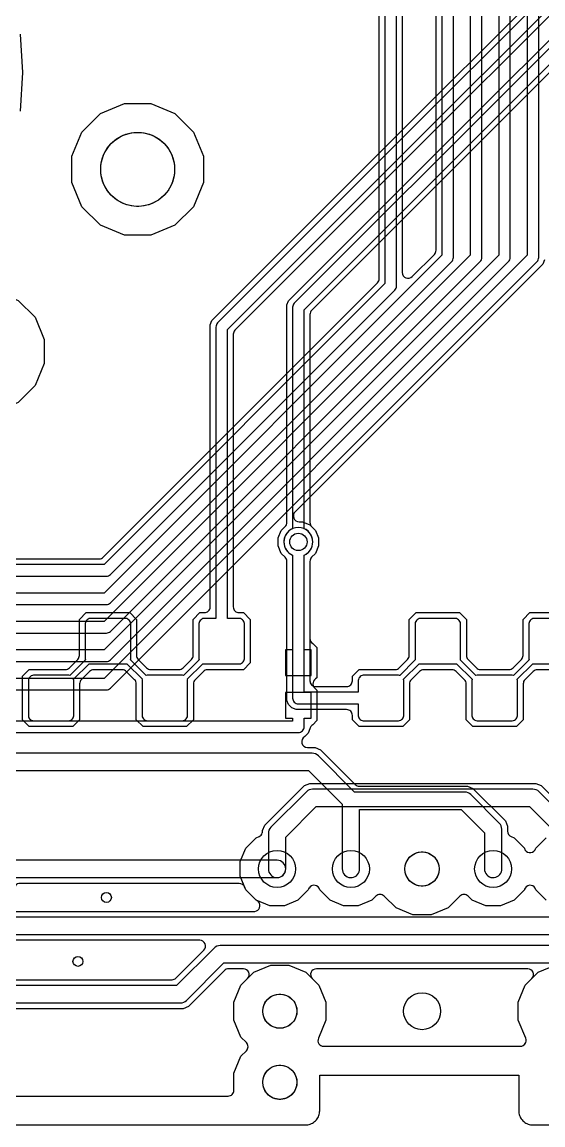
# Model space of a CAD drawing. Header units: millimetres. Extents: x -2 to 70, y 0 to 114.
# Drawn here: x 25.03 to 43.35, y 0 to 38.78 of the extents above; entities that cross this region are included whole.
import ezdxf

# ---------------------------------------------------------------- set-up
doc = ezdxf.new("R2010")
doc.units = ezdxf.units.MM

msp = doc.modelspace()

# ---------------------------------------------------------------- linework, layer by layer
at = {"layer": '16_copper'}
for points in [[(37.797, 57.181), (37.797, 29.584), (27.916, 19.703), (13.819, 19.703)], [(40.797, 57.181), (40.797, 30.584), (27.916, 17.703), (19.319, 17.703)], [(42.797, 57.181), (42.797, 30.584), (27.916, 15.703), (19.319, 15.703)], [(39.797, 39.681), (39.797, 30.584), (27.916, 18.703), (19.319, 18.703)], [(41.797, 39.681), (41.797, 30.584), (27.916, 16.703), (19.319, 16.703)]]:
    msp.add_lwpolyline(points, dxfattribs=at)
for points in [[(13.819, 19.297), (28, 19.297, 0.198912), (28.144, 19.356), (38.144, 29.356, 0.198912), (38.203, 29.5), (38.203, 57.181, 0.947182)], [(19.319, 17.297), (28, 17.297, 0.198912), (28.144, 17.356), (41.144, 30.356, 0.198912), (41.203, 30.5), (41.203, 57.181, 0.947182)], [(19.319, 15.297), (28, 15.297, 0.198912), (28.144, 15.356), (43.144, 30.356, 0.198912), (43.203, 30.5), (43.203, 57.181, 0.947182)], [(23.753, 19.906), (27.747, 19.906, 0.198912), (27.891, 19.966), (37.534, 29.609, 0.198912), (37.594, 29.753), (37.594, 57, 0.157844)], [(38.406, 57), (38.406, 29.972, 0.668179), (38.753, 29.828), (39.534, 30.609, 0.198912), (39.594, 30.753), (39.594, 39.5, 0.157852)], [(19.319, 18.297), (28, 18.297, 0.198912), (28.144, 18.356), (40.144, 30.356, 0.198912), (40.203, 30.5), (40.203, 39.681, 0.947182)], [(19.319, 16.297), (28, 16.297, 0.198912), (28.144, 16.356), (42.144, 30.356, 0.198912), (42.203, 30.5), (42.203, 39.681, 0.947182)], [(43.406, 30.419), (43.345, 30.27), (43.202, 30.127), (34.633, 21.558, 0.668179), (34.776, 21.211), (34.891, 21.211), (35.153, 21.103), (35.353, 20.903), (35.461, 20.641), (35.461, 20.359), (35.353, 20.097), (35.216, 19.96, 0.198912), (35.156, 19.816), (35.156, 17.106, 0.252204), (35.254, 16.933), (35.403, 16.784), (35.403, 15.716, 0.558101), (35.331, 15.356), (35.403, 15.284), (35.403, 14.216), (35.255, 14.068, 0.212702), (35.159, 13.925), (35.095, 13.77), (34.978, 13.653, 0.785787), (35.071, 13.27), (35.339, 13.27), (35.526, 13.193), (36.751, 11.968, 0.198912), (36.895, 11.908), (40.701, 11.908), (40.888, 11.831), (42.031, 10.688), (42.108, 10.501), (42.108, 10.327, 0.30335), (42.233, 10.14), (42.334, 10.098), (42.698, 9.734, 0.675432), (43.073, 9.671), (43.077, 9.679, 0.066348), (43.102, 9.734), (43.466, 10.098)], [(19.319, 13.797), (34.75, 13.797, 0.414214), (34.953, 14), (34.953, 14.3), (35.2, 14.3), (35.2, 15.2), (34.3, 15.2), (34.3, 14.3), (34.547, 14.3), (34.547, 14.203), (19.319, 14.203, 0.549016)], [(21.501, 12.457), (35.112, 12.457), (36.295, 11.274), (36.295, 9, 0.93523), (36.902, 8.959), (36.905, 9), (36.905, 11.095), (40.474, 11.095), (41.295, 10.274), (41.295, 9, 0.93523), (41.902, 8.959), (41.905, 9), (41.905, 10.4, 0.198912), (41.816, 10.616), (40.816, 11.616, 0.198912), (40.6, 11.705), (36.726, 11.705), (35.454, 12.977, 0.198912), (35.238, 13.067), (21.5, 13.067, 0.000349)], [(47.624, 7.305), (22.651, 7.305), (21.6, 8.356), (21.6, 9.9), (19.45, 9.9), (19.45, 9.305), (15.195, 9.305, 0.198912), (14.979, 9.216), (14.469, 8.705), (13.5, 8.705), (13.5, 8.105), (14.55, 8.105, 0.082347), (14.649, 8.105), (15.7, 8.105), (15.7, 8.695), (19.45, 8.695), (19.45, 8.1), (20.994, 8.1), (22.309, 6.784, 0.198912), (22.525, 6.695), (47.75, 6.695)], [(16.798, 1.016), (32.281, 1.016, 0.414214), (32.484, 1.219), (32.484, 1.821), (32.73, 2.415), (32.921, 2.606, 0.414214), (32.921, 2.894), (32.73, 3.085), (32.484, 3.679), (32.484, 4.321), (32.73, 4.915), (32.96, 5.145, 0.668179), (32.816, 5.492), (32.295, 5.492, 0.198912), (32.151, 5.432), (30.883, 4.164), (30.696, 4.087), (14.491, 4.087, 0.054464)]]:
    msp.add_lwpolyline(points, format="xyb", dxfattribs=at)
msp.add_lwpolyline([(28.639, 31.284), (27.788, 31.637), (27.137, 32.288), (26.784, 33.139), (26.784, 34.061), (27.137, 34.912), (27.788, 35.563), (28.639, 35.916), (29.561, 35.916), (30.412, 35.563), (31.063, 34.912), (31.416, 34.061), (31.416, 33.139), (31.063, 32.288), (30.412, 31.637), (29.561, 31.284)], close=True, dxfattribs=at)
for points in [[(23.263, 25.084, 0.027106), (23.236, 25.101), (23.224, 25.107), (22.501, 25.406), (21.906, 26.001), (21.584, 26.779), (21.584, 27.621), (21.906, 28.399), (22.501, 28.994), (23.279, 29.316), (24.121, 29.316), (24.899, 28.994), (25.494, 28.399), (25.816, 27.621), (25.816, 26.779), (25.494, 26.001), (24.899, 25.406), (24.121, 25.084), (23.294, 25.084), (23.28, 25.083), (23.267, 25.082), (23.266, 25.082)], [(35.2, 16.7), (34.953, 16.7), (34.953, 20.034, 0.990788), (34.555, 20.97), (34.504, 20.945, 0.621906), (34.547, 20.034), (34.547, 16.7), (34.3, 16.7), (34.3, 15.8), (35.2, 15.8)], [(24.55, 8.695), (34, 8.695, 1), (34, 9.305), (24.55, 9.305), (24.55, 9.9), (22.4, 9.9), (22.4, 8.1), (24.55, 8.1)], [(33.209, 7.509), (33.222, 7.51, 0.595023), (33.35, 7.844), (33.34, 7.853, 0.1009), (33.266, 7.902), (32.902, 8.266), (32.86, 8.367, 0.30335), (32.673, 8.492), (24.956, 8.492, 0.414214), (24.753, 8.289), (24.753, 8.016), (24.592, 7.855, 0.668179), (24.736, 7.508), (33.195, 7.508)], [(30.311, 5.104, 0.185976), (30.444, 5.163), (31.427, 6.145, 0.668179), (31.283, 6.492), (22.424, 6.492), (22.234, 6.571, 0.630537), (21.903, 6.413), (21.903, 5.306, 0.414214), (22.106, 5.103), (30.3, 5.103)], [(30.607, 4.291, 0.188703), (30.811, 4.379), (32.126, 5.695), (47.084, 5.695), (48.034, 4.744, 1), (48.466, 5.176), (47.426, 6.216, 0.198912), (47.21, 6.305), (32, 6.305, 0.198912), (31.784, 6.216), (30.469, 4.9), (14.6, 4.9, 0.042285), (14.549, 4.895), (13.5, 4.895), (13.5, 4.295), (14.549, 4.295, 0.041821), (14.6, 4.29), (30.595, 4.29)], [(42.565, 2.767, 0.522355), (42.745, 3.047), (42.484, 3.679), (42.484, 4.321), (42.73, 4.915), (42.96, 5.145, 0.668179), (42.816, 5.492), (35.384, 5.492, 0.668179), (35.24, 5.145), (35.47, 4.915), (35.716, 4.321), (35.716, 3.679), (35.455, 3.047, 0.535149), (35.642, 2.766), (42.558, 2.766)]]:
    msp.add_lwpolyline(points, format="xyb", close=True, dxfattribs=at)
at = {"layer": '1_copper'}
for points in [[(50.345, 45.77), (32.521, 27.946, 0.198912), (32.461, 27.802), (32.461, 18.216, 0.414214), (32.665, 18.013), (32.822, 18.013), (33.058, 17.777), (33.058, 16.243), (32.822, 16.007), (31.554, 16.007, 0.198912), (31.41, 15.947), (31.118, 15.655, 0.198912), (31.058, 15.511), (31.058, 14.243), (30.822, 14.007), (29.288, 14.007), (29.052, 14.243), (29.052, 15.511, 0.198912), (28.992, 15.655), (28.7, 15.947, 0.198912), (28.556, 16.007), (27.554, 16.007, 0.198912), (27.41, 15.947), (27.118, 15.655, 0.198912), (27.058, 15.511), (27.058, 14.243), (26.822, 14.007), (25.288, 14.007), (25.052, 14.243), (25.052, 15.777), (25.288, 16.013), (26.556, 16.013, 0.198912), (26.7, 16.073), (26.992, 16.365, 0.198912), (27.052, 16.509), (27.052, 17.777), (27.288, 18.013), (28.822, 18.013), (29.058, 17.777), (29.058, 16.509, 0.198912), (29.118, 16.365), (29.41, 16.073, 0.198912), (29.554, 16.013), (30.556, 16.013, 0.198912), (30.7, 16.073), (30.992, 16.365, 0.198912), (31.052, 16.509), (31.052, 17.777), (31.288, 18.013), (31.445, 18.013, 0.414214), (31.649, 18.216), (31.649, 28.136), (31.71, 28.285), (49.534, 46.109, 0.198912)], [(49.797, 46.084), (31.911, 28.199, 0.198912), (31.852, 28.055), (31.852, 17.81), (31.435, 17.81), (31.397, 17.802), (31.36, 17.787), (31.328, 17.765), (31.3, 17.737), (31.278, 17.705), (31.263, 17.668), (31.255, 17.63), (31.255, 16.39), (31.263, 16.352), (31.264, 16.349), (30.716, 15.801), (30.713, 15.802), (30.675, 15.81), (29.435, 15.81), (29.397, 15.802), (29.394, 15.801), (28.846, 16.349), (28.847, 16.352), (28.855, 16.39), (28.855, 17.63), (28.847, 17.668), (28.832, 17.705), (28.81, 17.737), (28.782, 17.765), (28.75, 17.787), (28.713, 17.802), (28.675, 17.81), (27.435, 17.81), (27.397, 17.802), (27.36, 17.787), (27.328, 17.765), (27.3, 17.737), (27.278, 17.705), (27.263, 17.668), (27.255, 17.63), (27.255, 16.39), (27.263, 16.352), (27.264, 16.349), (26.716, 15.801), (26.713, 15.802), (26.675, 15.81), (25.435, 15.81), (25.397, 15.802), (25.36, 15.787), (25.328, 15.765), (25.3, 15.737), (25.278, 15.705), (25.263, 15.668), (25.255, 15.63), (25.255, 14.39), (25.263, 14.352), (25.278, 14.315), (25.3, 14.283), (25.328, 14.255), (25.36, 14.233), (25.397, 14.218), (25.435, 14.21), (26.675, 14.21), (26.713, 14.218), (26.75, 14.233), (26.782, 14.255), (26.81, 14.283), (26.832, 14.315), (26.847, 14.352), (26.855, 14.39), (26.855, 15.63), (26.847, 15.668), (26.846, 15.671), (27.394, 16.219), (27.397, 16.218), (27.435, 16.21), (28.675, 16.21), (28.713, 16.218), (28.716, 16.219), (29.264, 15.671), (29.263, 15.668), (29.255, 15.63), (29.255, 14.39), (29.263, 14.352), (29.278, 14.315), (29.3, 14.283), (29.328, 14.255), (29.36, 14.233), (29.397, 14.218), (29.435, 14.21), (30.675, 14.21), (30.713, 14.218), (30.75, 14.233), (30.782, 14.255), (30.81, 14.283), (30.832, 14.315), (30.847, 14.352), (30.855, 14.39), (30.855, 15.63), (30.847, 15.668), (30.846, 15.671), (31.394, 16.219), (31.397, 16.218), (31.435, 16.21), (32.675, 16.21), (32.713, 16.218), (32.75, 16.233), (32.782, 16.255), (32.81, 16.283), (32.832, 16.315), (32.847, 16.352), (32.855, 16.39), (32.855, 17.63), (32.847, 17.668), (32.832, 17.705), (32.81, 17.737), (32.782, 17.765), (32.75, 17.787), (32.713, 17.802), (32.675, 17.81), (32.258, 17.81), (32.258, 27.971), (50.144, 45.856, 0.198912)], [(44.422, 16.007), (43.154, 16.007, 0.198912), (43.01, 15.947), (42.718, 15.655, 0.198912), (42.658, 15.511), (42.658, 14.243), (42.422, 14.007), (40.888, 14.007), (40.652, 14.243), (40.652, 15.511, 0.198912), (40.592, 15.655), (40.3, 15.947, 0.198912), (40.156, 16.007), (39.154, 16.007, 0.198912), (39.01, 15.947), (38.718, 15.655, 0.198912), (38.658, 15.511), (38.658, 14.243), (38.422, 14.007), (36.888, 14.007), (36.652, 14.243), (36.652, 14.4, 0.414214), (36.449, 14.604), (34.669, 14.604), (34.52, 14.665), (34.405, 14.78), (34.344, 14.929), (34.344, 19.816, 0.198912), (34.284, 19.96), (34.147, 20.097), (34.039, 20.359), (34.039, 20.641), (34.147, 20.903), (34.284, 21.04, 0.198912), (34.344, 21.184), (34.344, 28.831), (34.405, 28.98), (50.77, 45.345)], [(50.856, 45.144), (34.606, 28.894, 0.198912), (34.547, 28.75), (34.547, 20.966, 0.654874), (34.547, 20.034), (34.547, 15.01, 0.414214), (34.75, 14.807), (36.855, 14.807), (36.855, 14.39), (36.863, 14.352), (36.878, 14.315), (36.9, 14.283), (36.928, 14.255), (36.96, 14.233), (36.997, 14.218), (37.035, 14.21), (38.275, 14.21), (38.313, 14.218), (38.35, 14.233), (38.382, 14.255), (38.41, 14.283), (38.432, 14.315), (38.447, 14.352), (38.455, 14.39), (38.455, 15.63), (38.447, 15.668), (38.446, 15.671), (38.994, 16.219), (38.997, 16.218), (39.035, 16.21), (40.275, 16.21), (40.313, 16.218), (40.316, 16.219), (40.864, 15.671), (40.863, 15.668), (40.855, 15.63), (40.855, 14.39), (40.863, 14.352), (40.878, 14.315), (40.9, 14.283), (40.928, 14.255), (40.96, 14.233), (40.997, 14.218), (41.035, 14.21), (42.275, 14.21), (42.313, 14.218), (42.35, 14.233), (42.382, 14.255), (42.41, 14.283), (42.432, 14.315), (42.447, 14.352), (42.455, 14.39), (42.455, 15.63), (42.447, 15.668), (42.446, 15.671), (42.994, 16.219), (42.997, 16.218), (43.035, 16.21), (44.275, 16.21)], [(44.275, 17.81), (43.035, 17.81), (42.997, 17.802), (42.96, 17.787), (42.928, 17.765), (42.9, 17.737), (42.878, 17.705), (42.863, 17.668), (42.855, 17.63), (42.855, 16.39), (42.863, 16.352), (42.864, 16.349), (42.316, 15.801), (42.313, 15.802), (42.275, 15.81), (41.035, 15.81), (40.997, 15.802), (40.994, 15.801), (40.446, 16.349), (40.447, 16.352), (40.455, 16.39), (40.455, 17.63), (40.447, 17.668), (40.432, 17.705), (40.41, 17.737), (40.382, 17.765), (40.35, 17.787), (40.313, 17.802), (40.275, 17.81), (39.035, 17.81), (38.997, 17.802), (38.96, 17.787), (38.928, 17.765), (38.9, 17.737), (38.878, 17.705), (38.863, 17.668), (38.855, 17.63), (38.855, 16.39), (38.863, 16.352), (38.864, 16.349), (38.316, 15.801), (38.313, 15.802), (38.275, 15.81), (37.035, 15.81), (36.997, 15.802), (36.96, 15.787), (36.928, 15.765), (36.9, 15.737), (36.878, 15.705), (36.863, 15.668), (36.855, 15.63), (36.855, 15.213), (34.953, 15.213), (34.953, 20.034, 0.654874), (34.953, 20.966), (34.953, 28.666), (51.084, 44.797)], [(47.667, 41.092), (35.216, 28.641, 0.198912), (35.156, 28.497), (35.156, 21.184, 0.198912), (35.216, 21.04), (35.353, 20.903), (35.461, 20.641), (35.461, 20.359), (35.353, 20.097), (35.216, 19.96, 0.198912), (35.156, 19.816), (35.156, 15.62, 0.414214), (35.36, 15.416), (36.449, 15.416, 0.414214), (36.652, 15.62), (36.652, 15.777), (36.888, 16.013), (38.156, 16.013, 0.198912), (38.3, 16.073), (38.592, 16.365, 0.198912), (38.652, 16.509), (38.652, 17.777), (38.888, 18.013), (40.422, 18.013), (40.658, 17.777), (40.658, 16.509, 0.198912), (40.718, 16.365), (41.01, 16.073, 0.198912), (41.154, 16.013), (42.156, 16.013, 0.198912), (42.3, 16.073), (42.592, 16.365, 0.198912), (42.652, 16.509), (42.652, 17.777), (42.888, 18.013), (44.422, 18.013)], [(43.466, 7.902), (43.102, 8.266, 0.675422), (42.727, 8.329), (42.723, 8.321, 0.066371), (42.698, 8.266), (42.334, 7.902), (41.858, 7.705), (41.342, 7.705), (40.866, 7.902), (40.72, 8.048, 0.414217), (40.433, 8.048), (40.015, 7.63), (39.421, 7.384), (38.779, 7.384), (38.185, 7.63), (37.767, 8.048, 0.414217), (37.48, 8.048), (37.334, 7.902), (36.858, 7.705), (36.342, 7.705), (35.866, 7.902), (35.502, 8.266, 0.675432), (35.127, 8.329), (35.123, 8.321, 0.066348), (35.098, 8.266), (34.734, 7.902), (34.258, 7.705), (33.742, 7.705), (33.266, 7.902), (32.902, 8.266), (32.705, 8.742), (32.705, 9.258), (32.902, 9.734), (33.266, 10.098), (33.367, 10.14, 0.222878), (33.483, 10.267), (33.486, 10.281, 0.078436), (33.492, 10.351), (33.569, 10.538), (33.741, 10.709), (33.741, 10.709), (34.791, 11.759), (34.791, 11.759), (34.962, 11.931), (35.149, 12.008), (43.101, 12.008), (43.288, 11.931), (44.459, 10.759)], [(44.416, 10.516), (43.216, 11.716, 0.198912), (43, 11.805), (35.25, 11.805, 0.198912), (35.034, 11.716), (33.784, 10.466, 0.198912), (33.695, 10.25), (33.695, 9, 0.93523), (34.302, 8.959), (34.305, 9), (34.305, 10.124), (35.376, 11.195), (42.874, 11.195), (43.895, 10.174)], [(16.798, 1.016), (32.281, 1.016, 0.414214), (32.484, 1.219), (32.484, 1.821), (32.73, 2.415), (32.921, 2.606, 0.414214), (32.921, 2.894), (32.73, 3.085), (32.484, 3.679), (32.484, 4.321), (32.73, 4.915), (33.185, 5.37), (33.779, 5.616), (34.421, 5.616), (35.015, 5.37), (35.47, 4.915), (35.716, 4.321), (35.716, 3.679), (35.455, 3.047, 0.535149), (35.642, 2.766), (42.558, 2.766, 0.534025), (42.745, 3.047), (42.484, 3.679), (42.484, 4.321), (42.73, 4.915), (43.185, 5.37), (43.779, 5.616)]]:
    msp.add_lwpolyline(points, format="xyb", dxfattribs=at)
for points in [[(24.963, 38.348), (25.046, 37), (24.963, 35.652)], [(24.899, 28.994), (25.494, 28.399), (25.816, 27.621), (25.816, 26.779), (25.494, 26.001), (24.899, 25.406)]]:
    msp.add_lwpolyline(points, dxfattribs=at)
msp.add_lwpolyline([(28.639, 31.284), (27.788, 31.637), (27.137, 32.288), (26.784, 33.139), (26.784, 34.061), (27.137, 34.912), (27.788, 35.563), (28.639, 35.916), (29.561, 35.916), (30.412, 35.563), (31.063, 34.912), (31.416, 34.061), (31.416, 33.139), (31.063, 32.288), (30.412, 31.637), (29.561, 31.284)], close=True, dxfattribs=at)
at = {"layer": 'drills_NPTH'}
for centre, radius in [((29.1, 33.6), 1.3), ((39.1, 9), 0.6), ((34.1, 4), 0.6), ((34.1, 1.5), 0.6)]:
    msp.add_circle(centre, radius, dxfattribs=at)
at = {"layer": 'drills_PTH'}
for centre in [(34, 9), (36.6, 9), (41.6, 9), (39.1, 4)]:
    msp.add_circle(centre, 0.65, dxfattribs=at)
at = {"layer": 'drills_via_1_16'}
for centre, radius in [((34.75, 20.5), 0.305), ((28, 8), 0.175), ((27, 5.75), 0.175)]:
    msp.add_circle(centre, radius, dxfattribs=at)
at = {"layer": 'holes'}
for points in [[(30.4, 33.554), (30.393, 33.461), (30.38, 33.369), (30.36, 33.278), (30.334, 33.189), (30.302, 33.102), (30.263, 33.018), (30.219, 32.936), (30.169, 32.858), (30.113, 32.784), (30.052, 32.714), (29.986, 32.648), (29.916, 32.587), (29.842, 32.531), (29.764, 32.481), (29.682, 32.437), (29.598, 32.398), (29.511, 32.366), (29.422, 32.34), (29.331, 32.32), (29.239, 32.307), (29.146, 32.3), (29.054, 32.3), (28.961, 32.307), (28.869, 32.32), (28.778, 32.34), (28.689, 32.366), (28.602, 32.398), (28.518, 32.437), (28.436, 32.481), (28.358, 32.531), (28.284, 32.587), (28.214, 32.648), (28.148, 32.714), (28.087, 32.784), (28.031, 32.858), (27.981, 32.936), (27.937, 33.018), (27.898, 33.102), (27.866, 33.189), (27.84, 33.278), (27.82, 33.369), (27.807, 33.461), (27.8, 33.554), (27.8, 33.646), (27.807, 33.739), (27.82, 33.831), (27.84, 33.922), (27.866, 34.011), (27.898, 34.098), (27.937, 34.182), (27.981, 34.264), (28.031, 34.342), (28.087, 34.416), (28.148, 34.486), (28.214, 34.552), (28.284, 34.613), (28.358, 34.669), (28.436, 34.719), (28.518, 34.763), (28.602, 34.802), (28.689, 34.834), (28.778, 34.86), (28.869, 34.88), (28.961, 34.893), (29.054, 34.9), (29.146, 34.9), (29.239, 34.893), (29.331, 34.88), (29.422, 34.86), (29.511, 34.834), (29.598, 34.802), (29.682, 34.763), (29.764, 34.719), (29.842, 34.669), (29.916, 34.613), (29.986, 34.552), (30.052, 34.486), (30.113, 34.416), (30.169, 34.342), (30.219, 34.264), (30.263, 34.182), (30.302, 34.098), (30.334, 34.011), (30.36, 33.922), (30.38, 33.831), (30.393, 33.739), (30.4, 33.646), (30.4, 33.554)], [(39.134, 9.6), (39.201, 9.592), (39.266, 9.577), (39.33, 9.555), (39.391, 9.526), (39.448, 9.49), (39.5, 9.448), (39.548, 9.4), (39.59, 9.348), (39.626, 9.291), (39.655, 9.23), (39.677, 9.166), (39.692, 9.101), (39.7, 9.034), (39.7, 8.966), (39.692, 8.899), (39.677, 8.834), (39.655, 8.77), (39.626, 8.709), (39.59, 8.652), (39.548, 8.6), (39.5, 8.552), (39.448, 8.51), (39.391, 8.474), (39.33, 8.445), (39.266, 8.423), (39.201, 8.408), (39.134, 8.4), (39.066, 8.4), (38.999, 8.408), (38.934, 8.423), (38.87, 8.445), (38.809, 8.474), (38.752, 8.51), (38.7, 8.552), (38.652, 8.6), (38.61, 8.652), (38.574, 8.709), (38.545, 8.77), (38.523, 8.834), (38.508, 8.899), (38.5, 8.966), (38.5, 9.034), (38.508, 9.101), (38.523, 9.166), (38.545, 9.23), (38.574, 9.291), (38.61, 9.348), (38.652, 9.4), (38.7, 9.448), (38.752, 9.49), (38.809, 9.526), (38.87, 9.555), (38.934, 9.577), (38.999, 9.592), (39.066, 9.6), (39.134, 9.6)], [(34.134, 4.6), (34.201, 4.592), (34.266, 4.577), (34.33, 4.555), (34.391, 4.526), (34.448, 4.49), (34.5, 4.448), (34.548, 4.4), (34.59, 4.348), (34.626, 4.291), (34.655, 4.23), (34.677, 4.166), (34.692, 4.101), (34.7, 4.034), (34.7, 3.966), (34.692, 3.899), (34.677, 3.834), (34.655, 3.77), (34.626, 3.709), (34.59, 3.652), (34.548, 3.6), (34.5, 3.552), (34.448, 3.51), (34.391, 3.474), (34.33, 3.445), (34.266, 3.423), (34.201, 3.408), (34.134, 3.4), (34.066, 3.4), (33.999, 3.408), (33.934, 3.423), (33.87, 3.445), (33.809, 3.474), (33.752, 3.51), (33.7, 3.552), (33.652, 3.6), (33.61, 3.652), (33.574, 3.709), (33.545, 3.77), (33.523, 3.834), (33.508, 3.899), (33.5, 3.966), (33.5, 4.034), (33.508, 4.101), (33.523, 4.166), (33.545, 4.23), (33.574, 4.291), (33.61, 4.348), (33.652, 4.4), (33.7, 4.448), (33.752, 4.49), (33.809, 4.526), (33.87, 4.555), (33.934, 4.577), (33.999, 4.592), (34.066, 4.6), (34.134, 4.6)], [(34.134, 2.1), (34.201, 2.092), (34.266, 2.077), (34.33, 2.055), (34.391, 2.026), (34.448, 1.99), (34.5, 1.948), (34.548, 1.9), (34.59, 1.848), (34.626, 1.791), (34.655, 1.73), (34.677, 1.666), (34.692, 1.601), (34.7, 1.534), (34.7, 1.466), (34.692, 1.399), (34.677, 1.334), (34.655, 1.27), (34.626, 1.209), (34.59, 1.152), (34.548, 1.1), (34.5, 1.052), (34.448, 1.01), (34.391, 0.974), (34.33, 0.945), (34.266, 0.923), (34.201, 0.908), (34.134, 0.9), (34.066, 0.9), (33.999, 0.908), (33.934, 0.923), (33.87, 0.945), (33.809, 0.974), (33.752, 1.01), (33.7, 1.052), (33.652, 1.1), (33.61, 1.152), (33.574, 1.209), (33.545, 1.27), (33.523, 1.334), (33.508, 1.399), (33.5, 1.466), (33.5, 1.534), (33.508, 1.601), (33.523, 1.666), (33.545, 1.73), (33.574, 1.791), (33.61, 1.848), (33.652, 1.9), (33.7, 1.948), (33.752, 1.99), (33.809, 2.026), (33.87, 2.055), (33.934, 2.077), (33.999, 2.092), (34.066, 2.1), (34.134, 2.1)]]:
    msp.add_lwpolyline(points, close=True, dxfattribs=at)
at = {"layer": 'outline'}
msp.add_lwpolyline([(17, 0), (35, 0), (35.044, 0.002), (35.087, 0.008), (35.129, 0.017), (35.171, 0.03), (35.211, 0.047), (35.25, 0.067), (35.287, 0.09), (35.321, 0.117), (35.354, 0.146), (35.383, 0.179), (35.41, 0.213), (35.433, 0.25), (35.453, 0.289), (35.47, 0.329), (35.483, 0.371), (35.492, 0.413), (35.498, 0.456), (35.5, 0.5), (35.5, 1.75), (42.5, 1.75), (42.5, 0.5), (42.502, 0.456), (42.508, 0.413), (42.517, 0.371), (42.53, 0.329), (42.547, 0.289), (42.567, 0.25), (42.59, 0.213), (42.617, 0.179), (42.646, 0.146), (42.679, 0.117), (42.713, 0.09), (42.75, 0.067), (42.789, 0.047), (42.829, 0.03), (42.871, 0.017), (42.913, 0.008), (42.956, 0.002), (43, 0), (49.5, 0)], dxfattribs=at)

doc.saveas('drawing.dxf')
